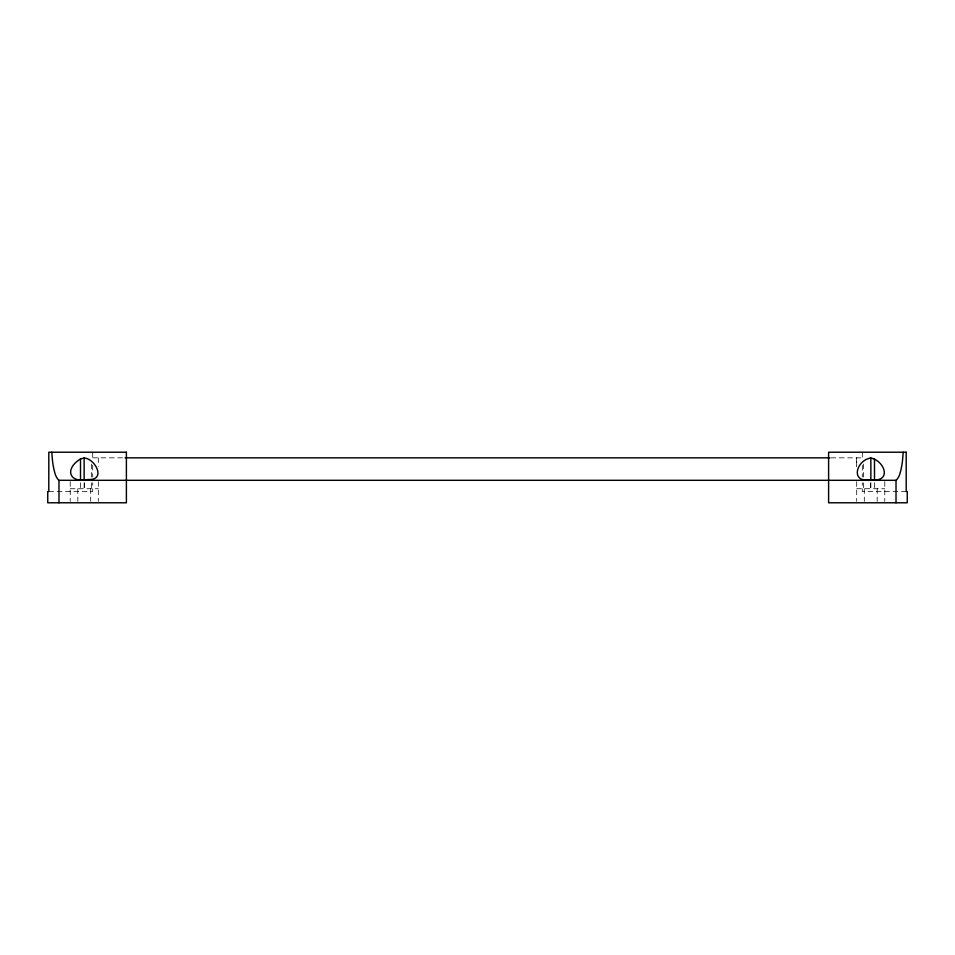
<?xml version="1.0" encoding="UTF-8"?>
<svg xmlns="http://www.w3.org/2000/svg" width="955" height="955" viewBox="0 0 955 955"><rect width="100%" height="100%" fill="white"/><g stroke="black" fill="none" stroke-linecap="round" stroke-linejoin="round"><path stroke-width="0.72" stroke-dasharray="4.78 3.58" d="M92.695 457.839L124.019 457.839M830.981 457.839L862.305 457.839M70.216 488.733L98.305 488.733M856.695 488.733L884.784 488.733M48.801 491.538L92.695 491.538L92.695 482.8M906.2 491.538L862.305 491.538L862.305 482.8M884.784 481.666L884.784 501.375M877.179 488.733L877.179 501.375M874.494 482.8L874.494 488.733M870.865 482.884L870.865 488.733M870.614 482.884L870.614 488.733M864.299 488.733L864.299 501.375M863.607 464.046L863.607 477.118M863.607 482.932L863.607 488.733M862.305 452.216L862.305 459.498M862.305 465.324L862.305 476.975M856.695 466.35L856.695 457.839L856.611 466.171M856.695 481.666L856.695 501.375M98.305 457.839L98.305 466.35M98.305 481.666L98.305 501.375M92.695 452.216L92.695 459.498M92.695 465.324L92.695 476.975M91.394 464.046L91.394 477.118M91.394 482.932L91.394 488.733M90.701 488.733L90.701 501.375M84.386 482.884L84.386 488.733M84.136 482.884L84.136 488.733M80.507 482.8L80.507 488.733M77.821 488.733L77.821 501.375M70.216 481.666L70.216 501.375"/><path stroke-width="1.43" d="M80.507 458.961C64.761 468.428 68.342 483.457 88.015 479.517C106.685 480.568 95.285 458.543 84.136 458.03L80.507 458.961L80.507 479.828M870.865 458.03C856.492 459.809 849.532 483.445 870.614 479.637C892.161 482.932 885.178 460.931 870.865 458.03L870.865 479.959M125.069 457.839L829.8 457.839M51.821 452.216A45.482 7.007 90 0 0 52.68 462.232L53.134 465.228A46.353 9.156 90 0 0 55.486 474.945L56.297 476.736A48.025 11.556 -90 0 0 58.983 480.305L896.017 480.305A48.025 11.556 90 0 0 898.703 476.736L899.514 474.957A46.353 9.156 -90 0 0 901.866 465.228L902.32 462.232A45.482 7.007 90 0 0 903.179 452.216M896.017 480.305L896.017 502.784M874.494 458.961L874.494 479.828M84.136 458.03L84.136 479.959M58.983 480.305L58.983 502.784M126.394 452.216L48.801 452.216L48.801 491.538L47.75 491.538L47.75 502.784L126.394 502.784L126.394 452.216M906.2 452.216L828.606 452.216L828.606 502.784L907.25 502.784L907.25 491.538L906.2 491.538L906.2 452.216"/></g></svg>
